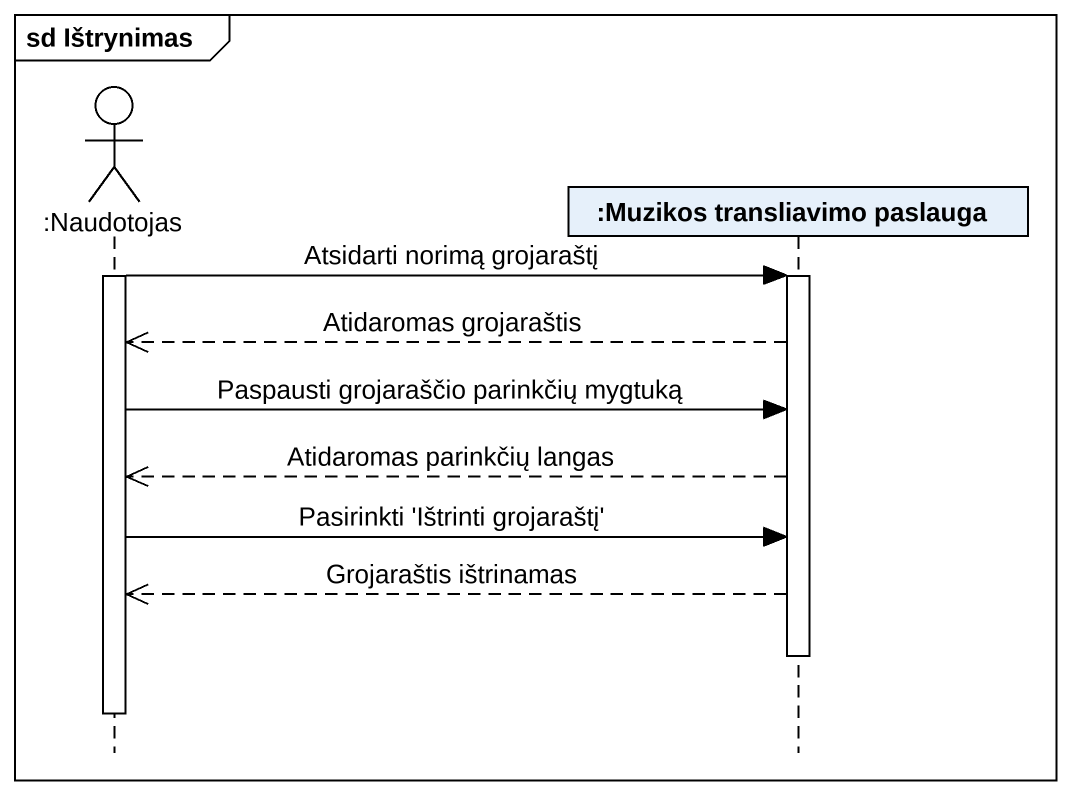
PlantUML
@startuml
mainframe sd Ištrynimas
hide footbox
actor ":Naudotojas" as Naudotojas
participant ":Muzikos transliavimo paslauga" as Muzikos_transliavimo

activate Naudotojas
Naudotojas -> Muzikos_transliavimo : Atsidarti norimą grojaraštį
activate Muzikos_transliavimo
Muzikos_transliavimo -->> Naudotojas : Atidaromas grojaraštis
Naudotojas -> Muzikos_transliavimo : Paspausti grojaraščio parinkčių mygtuką
Muzikos_transliavimo -->> Naudotojas : Atidaromas parinkčių langas
Naudotojas -> Muzikos_transliavimo : Pasirinkti 'Ištrinti grojaraštį'
Muzikos_transliavimo -->> Naudotojas : Grojaraštis ištrinamas
deactivate Muzikos_transliavimo
deactivate Naudotojas
@enduml
